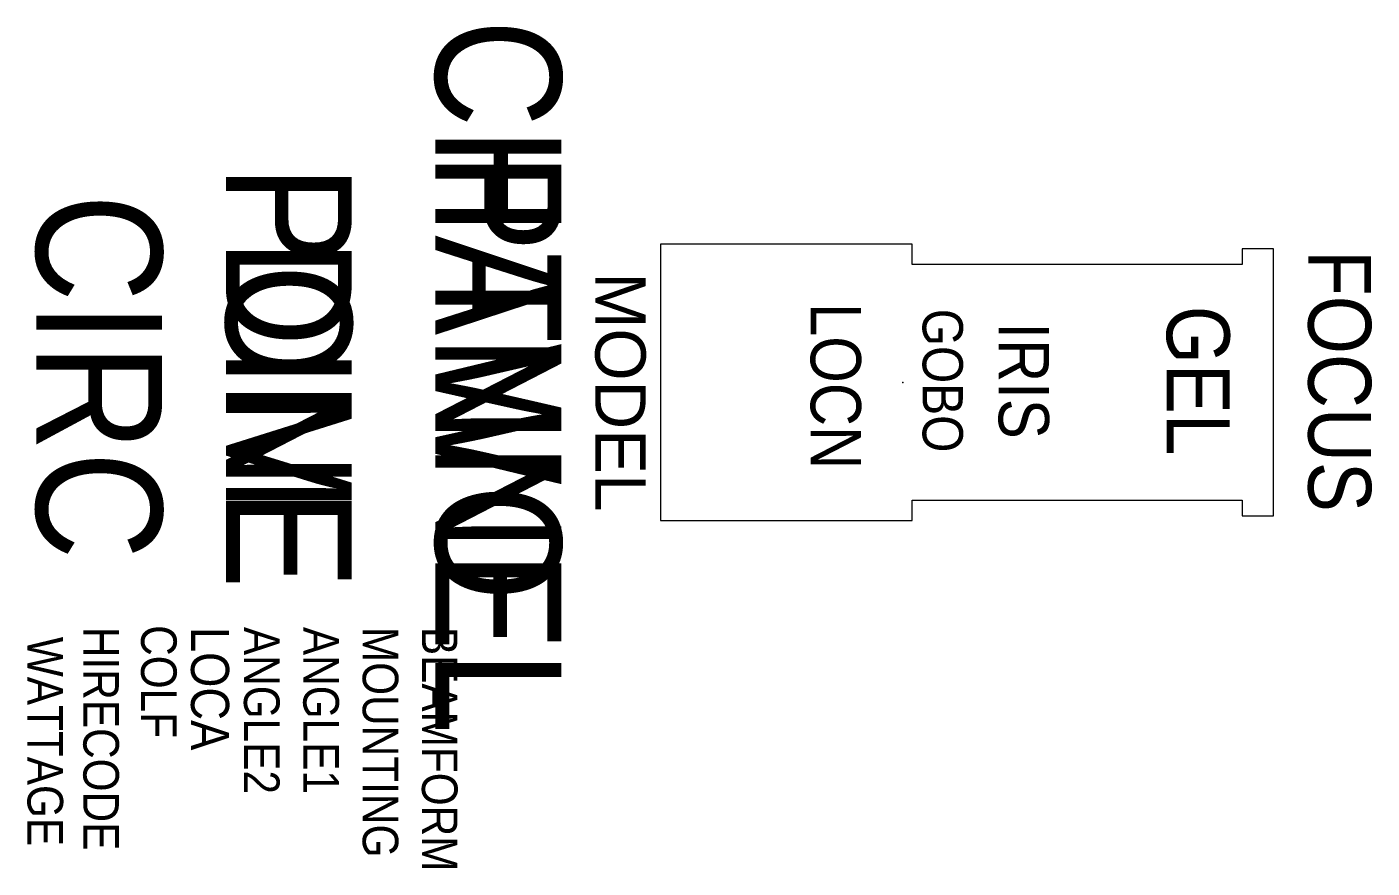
# Model space of a CAD drawing. Extents: x -1847 to -778, y -748 to -79.
import ezdxf
from ezdxf.enums import TextEntityAlignment as Align

# ---------------------------------------------------------------- set-up
doc = ezdxf.new("R2010")
doc.units = 0
doc.header["$MEASUREMENT"] = 0
for name, color, linetype in [('CHANNEL', 3, 'CONTINUOUS'), ('CIRC', 6, 'CONTINUOUS'), ('DIMMER', 4, 'CONTINUOUS'), ('FOCUS', 30, 'CONTINUOUS'), ('GEL', 1, 'CONTINUOUS'), ('LANTERNS', 4, 'CONTINUOUS'), ('LOCATION', 7, 'CONTINUOUS'), ('MODEL', 6, 'CONTINUOUS'), ('PATCH', 5, 'CONTINUOUS'), ('PATCH2', 5, 'CONTINUOUS')]:
    doc.layers.add(name, color=color, linetype=linetype)

msp = doc.modelspace()

# ---------------------------------------------------------------- linework, layer by layer
at = {"layer": 'LANTERNS', "color": 0}
for p, q in [((-1343.5, -251.4), (-1343.5, -471.4)), ((-1143.5, -251.4), (-1343.5, -251.4)), ((-1143.5, -267.6), (-1143.5, -251.4)), ((-881, -255.1), (-881, -267.6)), ((-856, -255.1), (-881, -255.1)), ((-856, -361.4), (-856, -255.1)), ((-881, -267.6), (-1143.5, -267.6)), ((-856, -467.6), (-856, -361.4)), ((-1143.5, -455.1), (-881, -455.1)), ((-1143.5, -471.4), (-1143.5, -455.1)), ((-881, -455.1), (-881, -467.6)), ((-881, -467.6), (-856, -467.6)), ((-1343.5, -471.4), (-1143.5, -471.4))]:
    msp.add_line(p, q, dxfattribs=at)
msp.add_point((-1150.9, -361.5), dxfattribs=at)

# ---------------------------------------------------------------- texts
at = {"layer": 'CHANNEL', "width": 0.89}
msp.add_attdef('CHANNEL', text='', height=100, rotation=270, dxfattribs=at).set_placement((-1522.4, -356.9), align=Align.CENTER)
at = {"layer": 'CIRC', "width": 0.89}
msp.add_attdef('CIRC', text='', height=100, rotation=270, dxfattribs=at).set_placement((-1839.8, -356.9), align=Align.CENTER)
at = {"layer": 'DIMMER', "width": 0.89}
msp.add_attdef('DIM', text='', height=100, rotation=270, dxfattribs=at).set_placement((-1689, -356.1), align=Align.CENTER)
at = {"layer": 'FOCUS', "width": 0.89}
msp.add_attdef('FOCUS', text='', height=50, rotation=270, dxfattribs=at).set_placement((-828.5, -360.3), align=Align.CENTER)
at = {"layer": 'GEL', "width": 0.89}
for tag, height, p in [('GOBO', 32, (-1135.1, -360)), ('GEL', 50, (-941, -360))]:
    msp.add_attdef(tag, text='', height=height, rotation=270, dxfattribs=at).set_placement(p, align=Align.CENTER)
msp.add_attdef('IRIS', text='N', height=40, rotation=270, dxfattribs=at).set_placement((-1054.6, -360), align=Align.MIDDLE)
at = {"layer": 'LANTERNS', "color": 0, "width": 0.89, "flags": 1}
for tag, p, s, height in [('ANGLE2', (-1674.7, -556), '180', 28.3), ('ANGLE1', (-1627.5, -556), '0', 28.3), ('WATTAGE', (-1846.8, -563.9), '1000', 28.3), ('HIRECODE', (-1802.4, -556), 'C', 28.3), ('COLF', (-1756.5, -554.6), 'Y', 28.3), ('LOCA', (-1716.8, -556), '', 30.3), ('MOUNTING', (-1580.3, -556), 'STANDARD HOOK CLAMP', 28.305), ('BEAMFORM', (-1533.2, -556), 'C', 28.3)]:
    msp.add_attdef(tag, p, s, height=height, rotation=270, dxfattribs=at)
at = {"layer": 'LOCATION', "width": 0.89}
msp.add_attdef('LOCN', text='', height=40, rotation=270, dxfattribs=at).set_placement((-1224.1, -364.4), align=Align.CENTER)
at = {"layer": 'MODEL'}
msp.add_attdef('MODEL', text='Sil-1k 30 BD', height=40, rotation=270, dxfattribs=at).set_placement((-1395.3, -369), align=Align.CENTER)
at = {"layer": 'PATCH', "width": 0.89}
msp.add_attdef('PONE', text='', height=100, rotation=270, dxfattribs=at).set_placement((-1689, -356.9), align=Align.CENTER)
at = {"layer": 'PATCH2', "width": 0.89}
msp.add_attdef('PTWO', text='', height=100, rotation=270, dxfattribs=at).set_placement((-1522.4, -356.9), align=Align.CENTER)

doc.saveas('drawing.dxf')
